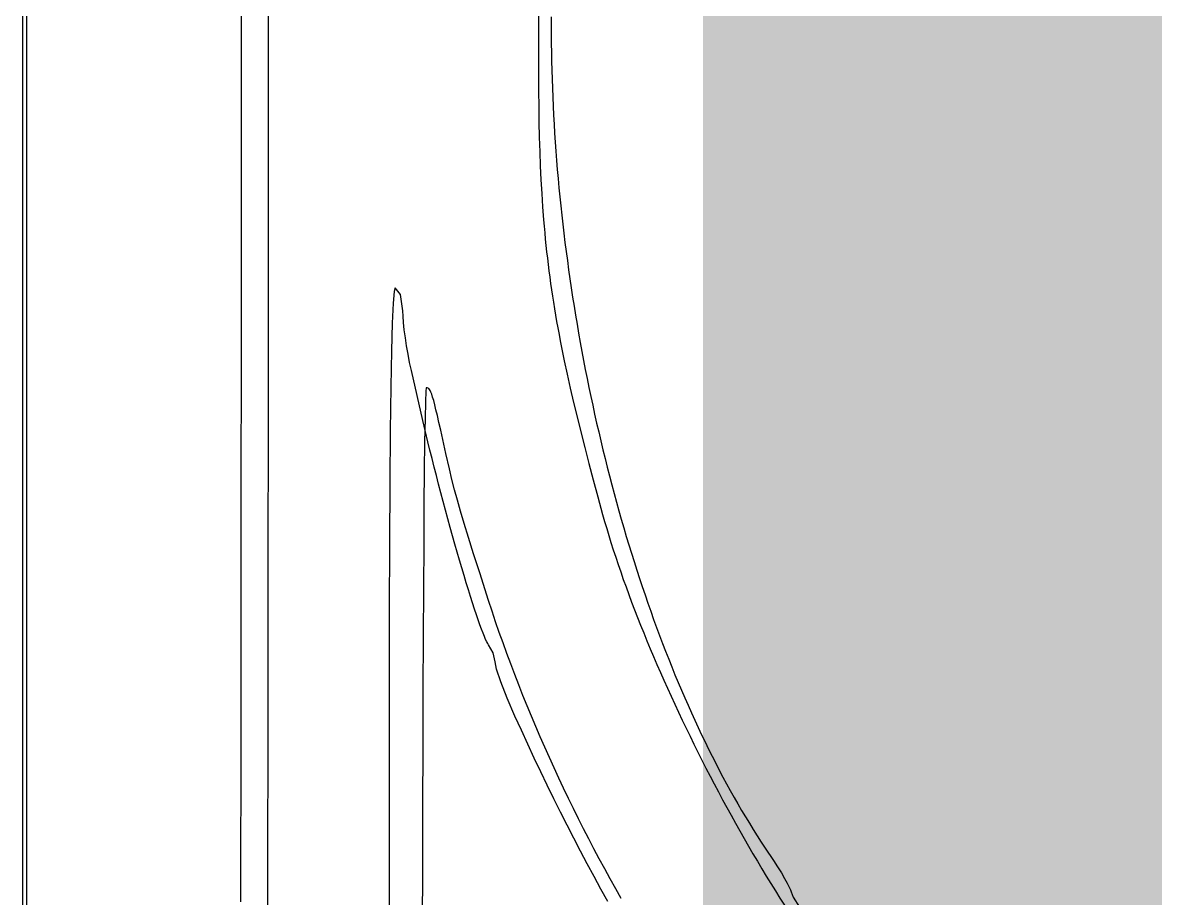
# Model space of a CAD drawing. Header units: inches. Extents: x -14 to 338, y 0 to 125.
# Drawn here: x 17.72 to 20.398, y 52.844 to 54.914 of the extents above; entities that cross this region are included whole.
import ezdxf

# ---------------------------------------------------------------- set-up
doc = ezdxf.new("R2010")
doc.units = ezdxf.units.IN
for name, color, linetype in [('Bottom Layer', 5, 'Continuous'), ('Bottom Overlay', 54, 'Continuous'), ('Top Overlay', 2, 'Continuous')]:
    doc.layers.add(name, color=color, linetype=linetype)

# ---------------------------------------------------------------- blocks, each defined once
blk = doc.blocks.new('IMPORTED_IMAGE_B_2')
at = {"layer": 'Bottom Overlay'}
for p, q in [((5.0954, -6.1228), (5.0954, -13.3007)), ((5.6766, -10.0738), (5.6766, -6.1228)), ((6.3451, -9.933), (6.345, -9.9539)), ((6.345, -9.9539), (6.345, -9.9539)), ((6.345, -9.9539), (6.345, -9.9748)), ((6.345, -9.9748), (6.345, -9.9748)), ((6.345, -9.9748), (6.3452, -9.9958)), ((6.3452, -9.9958), (6.3452, -9.9958)), ((6.3452, -9.9958), (6.3455, -10.0168)), ((6.3455, -10.0168), (6.3455, -10.0168)), ((6.3455, -10.0168), (6.3458, -10.0378)), ((6.3458, -10.0378), (6.3458, -10.0378)), ((6.3458, -10.0378), (6.3463, -10.0589)), ((6.3463, -10.0589), (6.3463, -10.0589)), ((6.3463, -10.0589), (6.3469, -10.0801)), ((5.6766, -10.4763), (5.6766, -10.0738)), ((5.6766, -10.0738), (5.6766, -10.0738)), ((6.3469, -10.0801), (6.3469, -10.0801)), ((6.3469, -10.0801), (6.3477, -10.1013)), ((6.3477, -10.1013), (6.3477, -10.1013)), ((6.3477, -10.1013), (6.3485, -10.1226)), ((6.3485, -10.1226), (6.3485, -10.1226)), ((6.3485, -10.1226), (6.3495, -10.1438)), ((6.3495, -10.1438), (6.3495, -10.1438)), ((6.3495, -10.1438), (6.3506, -10.1652)), ((6.3506, -10.1652), (6.3506, -10.1652)), ((6.3506, -10.1652), (6.3518, -10.1865)), ((6.3518, -10.1865), (6.3518, -10.1865)), ((6.3518, -10.1865), (6.3531, -10.2079)), ((6.3531, -10.2079), (6.3531, -10.2079)), ((6.3531, -10.2079), (6.3545, -10.2293)), ((6.3545, -10.2293), (6.3545, -10.2293)), ((6.3545, -10.2293), (6.356, -10.2507)), ((6.356, -10.2507), (6.356, -10.2507)), ((6.356, -10.2507), (6.3577, -10.2722)), ((6.3577, -10.2722), (6.3577, -10.2722)), ((6.3577, -10.2722), (6.3594, -10.2937)), ((6.3594, -10.2937), (6.3594, -10.2937)), ((6.3594, -10.2937), (6.3613, -10.3152)), ((6.3613, -10.3152), (6.3613, -10.3152)), ((6.3613, -10.3152), (6.3633, -10.3367)), ((6.3633, -10.3367), (6.3633, -10.3367)), ((6.3633, -10.3367), (6.3654, -10.3582)), ((6.3654, -10.3582), (6.3654, -10.3582)), ((6.3654, -10.3582), (6.3676, -10.3797)), ((6.3676, -10.3797), (6.3676, -10.3797)), ((6.3676, -10.3797), (6.3699, -10.4013)), ((6.3699, -10.4013), (6.3699, -10.4013)), ((6.3699, -10.4013), (6.3723, -10.4228)), ((6.3723, -10.4228), (6.3723, -10.4228)), ((6.3723, -10.4228), (6.3748, -10.4444)), ((6.3748, -10.4444), (6.3748, -10.4444)), ((6.3748, -10.4444), (6.3775, -10.4659)), ((6.3775, -10.4659), (6.3775, -10.4659)), ((6.3775, -10.4659), (6.3802, -10.4875)), ((5.6764, -10.8674), (5.6766, -10.4763)), ((5.6766, -10.4763), (5.6766, -10.4763)), ((6.3802, -10.4875), (6.3802, -10.4875)), ((6.3802, -10.4875), (6.3831, -10.509)), ((6.3831, -10.509), (6.3831, -10.509)), ((6.3831, -10.509), (6.3861, -10.5306)), ((6.3861, -10.5306), (6.3861, -10.5306)), ((6.3861, -10.5306), (6.3891, -10.5521)), ((6.3891, -10.5521), (6.3891, -10.5521)), ((6.3891, -10.5521), (6.3923, -10.5736)), ((6.3923, -10.5736), (6.3923, -10.5736)), ((6.3923, -10.5736), (6.3956, -10.5951)), ((6.3956, -10.5951), (6.3956, -10.5951)), ((6.3956, -10.5951), (6.399, -10.6166)), ((6.399, -10.6166), (6.399, -10.6166)), ((6.399, -10.6166), (6.4025, -10.6381)), ((6.4025, -10.6381), (6.4025, -10.6381)), ((6.4025, -10.6381), (6.4061, -10.6595)), ((6.4061, -10.6595), (6.4061, -10.6595)), ((6.4061, -10.6595), (6.4098, -10.6809)), ((6.4098, -10.6809), (6.4098, -10.6809)), ((6.4098, -10.6809), (6.4136, -10.7023)), ((6.4136, -10.7023), (6.4136, -10.7023)), ((6.4136, -10.7023), (6.4175, -10.7237)), ((6.4175, -10.7237), (6.4175, -10.7237)), ((6.4175, -10.7237), (6.4215, -10.745)), ((6.4215, -10.745), (6.4215, -10.745)), ((6.4215, -10.745), (6.4256, -10.7663)), ((6.4256, -10.7663), (6.4256, -10.7663)), ((6.4256, -10.7663), (6.4298, -10.7876)), ((6.4298, -10.7876), (6.4298, -10.7876)), ((6.4298, -10.7876), (6.4341, -10.8088)), ((6.0486, -10.8179), (6.0477, -10.8425)), ((6.0496, -10.8095), (6.0486, -10.8179)), ((6.0486, -10.8179), (6.0486, -10.8179)), ((6.0516, -10.8097), (6.0496, -10.8095)), ((6.0496, -10.8095), (6.0496, -10.8095)), ((6.0553, -10.8114), (6.0516, -10.8097)), ((6.0516, -10.8097), (6.0516, -10.8097)), ((6.057, -10.8133), (6.0553, -10.8114)), ((6.0553, -10.8114), (6.0553, -10.8114)), ((6.0588, -10.8161), (6.057, -10.8133)), ((6.057, -10.8133), (6.057, -10.8133)), ((6.0606, -10.82), (6.0588, -10.8161)), ((6.0588, -10.8161), (6.0588, -10.8161)), ((6.4341, -10.8088), (6.4341, -10.8088)), ((6.4341, -10.8088), (6.4385, -10.8299)), ((6.0477, -10.8425), (6.0467, -10.8825)), ((6.0477, -10.8425), (6.0477, -10.8425)), ((6.0626, -10.8251), (6.0606, -10.82)), ((6.0606, -10.82), (6.0606, -10.82)), ((6.0647, -10.8316), (6.0626, -10.8251)), ((6.0626, -10.8251), (6.0626, -10.8251)), ((6.0671, -10.8398), (6.0647, -10.8316)), ((6.0647, -10.8316), (6.0647, -10.8316)), ((6.0697, -10.8496), (6.0671, -10.8398)), ((6.0671, -10.8398), (6.0671, -10.8398)), ((6.4385, -10.8299), (6.4385, -10.8299)), ((6.4385, -10.8299), (6.4431, -10.8511)), ((5.676, -11.2453), (5.6764, -10.8674)), ((5.6764, -10.8674), (5.6764, -10.8674)), ((6.0726, -10.8614), (6.0697, -10.8496)), ((6.0697, -10.8496), (6.0697, -10.8496)), ((6.0759, -10.8753), (6.0726, -10.8614)), ((6.0726, -10.8614), (6.0726, -10.8614)), ((6.4431, -10.8511), (6.4431, -10.8511)), ((6.4431, -10.8511), (6.4477, -10.8721)), ((6.0467, -10.8825), (6.0458, -10.9371)), ((6.0467, -10.8825), (6.0467, -10.8825)), ((6.0796, -10.8914), (6.0759, -10.8753)), ((6.0759, -10.8753), (6.0759, -10.8753)), ((6.0838, -10.9099), (6.0796, -10.8914)), ((6.0796, -10.8914), (6.0796, -10.8914)), ((6.4477, -10.8721), (6.4477, -10.8721)), ((6.4477, -10.8721), (6.4524, -10.8932)), ((6.4524, -10.8932), (6.4524, -10.8932)), ((6.4524, -10.8932), (6.4572, -10.9141)), ((6.0961, -10.9648), (6.0838, -10.9099)), ((6.0838, -10.9099), (6.0838, -10.9099)), ((6.4572, -10.9141), (6.4572, -10.9141)), ((6.4572, -10.9141), (6.4621, -10.9351)), ((6.0458, -10.9371), (6.045, -11.0054)), ((6.0458, -10.9371), (6.0458, -10.9371)), ((6.4621, -10.9351), (6.4621, -10.9351)), ((6.4621, -10.9351), (6.4671, -10.9559)), ((6.1044, -11.0014), (6.0961, -10.9648)), ((6.0961, -10.9648), (6.0961, -10.9648)), ((6.4671, -10.9559), (6.4671, -10.9559)), ((6.4671, -10.9559), (6.4722, -10.9767)), ((6.4722, -10.9767), (6.4722, -10.9767)), ((6.4722, -10.9767), (6.4774, -10.9974)), ((6.045, -11.0054), (6.0442, -11.0866)), ((6.045, -11.0054), (6.045, -11.0054)), ((6.1104, -11.0264), (6.1044, -11.0014)), ((6.1044, -11.0014), (6.1044, -11.0014)), ((6.4774, -10.9974), (6.4774, -10.9974)), ((6.4774, -10.9974), (6.4827, -11.0181)), ((6.1165, -11.0505), (6.1104, -11.0264)), ((6.1104, -11.0264), (6.1104, -11.0264)), ((6.4827, -11.0181), (6.4827, -11.0181)), ((6.4827, -11.0181), (6.4881, -11.0387)), ((6.1231, -11.0752), (6.1165, -11.0505)), ((6.1165, -11.0505), (6.1165, -11.0505)), ((6.4881, -11.0387), (6.4881, -11.0387)), ((6.4881, -11.0387), (6.4936, -11.0593)), ((6.4936, -11.0593), (6.4936, -11.0593)), ((6.4936, -11.0593), (6.4992, -11.0797)), ((6.1306, -11.1014), (6.1231, -11.0752)), ((6.1231, -11.0752), (6.1231, -11.0752)), ((6.4992, -11.0797), (6.4992, -11.0797)), ((6.4992, -11.0797), (6.5049, -11.1001)), ((6.0442, -11.0866), (6.0435, -11.1799)), ((6.0442, -11.0866), (6.0442, -11.0866)), ((6.1392, -11.1306), (6.1306, -11.1014)), ((6.1306, -11.1014), (6.1306, -11.1014)), ((6.5049, -11.1001), (6.5049, -11.1001)), ((6.5049, -11.1001), (6.5107, -11.1204)), ((6.1494, -11.1638), (6.1392, -11.1306)), ((6.1392, -11.1306), (6.1392, -11.1306)), ((6.5107, -11.1204), (6.5107, -11.1204)), ((6.5107, -11.1204), (6.5165, -11.1406)), ((6.1615, -11.2023), (6.1494, -11.1638)), ((6.1494, -11.1638), (6.1494, -11.1638)), ((6.5165, -11.1406), (6.5165, -11.1406)), ((6.5165, -11.1406), (6.5225, -11.1608)), ((6.5225, -11.1608), (6.5225, -11.1608)), ((6.5225, -11.1608), (6.5286, -11.1808)), ((6.0435, -11.1799), (6.0428, -11.2844)), ((6.0435, -11.1799), (6.0435, -11.1799)), ((6.5286, -11.1808), (6.5286, -11.1808)), ((6.5286, -11.1808), (6.5347, -11.2008)), ((6.1759, -11.2473), (6.1615, -11.2023)), ((6.1615, -11.2023), (6.1615, -11.2023)), ((6.5347, -11.2008), (6.5347, -11.2008)), ((6.5347, -11.2008), (6.5409, -11.2206)), ((5.6756, -11.6078), (5.676, -11.2453)), ((5.676, -11.2453), (5.676, -11.2453)), ((6.5409, -11.2206), (6.5409, -11.2206)), ((6.5409, -11.2206), (6.5473, -11.2404)), ((6.5473, -11.2404), (6.5473, -11.2404)), ((6.5473, -11.2404), (6.5537, -11.2601)), ((6.1968, -11.3125), (6.1759, -11.2473)), ((6.1759, -11.2473), (6.1759, -11.2473)), ((6.5537, -11.2601), (6.5537, -11.2601)), ((6.5537, -11.2601), (6.5602, -11.2797)), ((6.0428, -11.2844), (6.0422, -11.3994)), ((6.0428, -11.2844), (6.0428, -11.2844)), ((6.5602, -11.2797), (6.5602, -11.2797)), ((6.5602, -11.2797), (6.5668, -11.2992)), ((6.5668, -11.2992), (6.5668, -11.2992)), ((6.5668, -11.2992), (6.5735, -11.3186)), ((6.2051, -11.3377), (6.1968, -11.3125)), ((6.1968, -11.3125), (6.1968, -11.3125)), ((6.5735, -11.3186), (6.5735, -11.3186)), ((6.5735, -11.3186), (6.5803, -11.3378)), ((6.2136, -11.3627), (6.2051, -11.3377)), ((6.2051, -11.3377), (6.2051, -11.3377)), ((6.5803, -11.3378), (6.5803, -11.3378)), ((6.5803, -11.3378), (6.5871, -11.357)), ((6.2223, -11.3878), (6.2136, -11.3627)), ((6.2136, -11.3627), (6.2136, -11.3627)), ((6.5871, -11.357), (6.5871, -11.357)), ((6.5871, -11.357), (6.5941, -11.3761)), ((6.5941, -11.3761), (6.5941, -11.3761)), ((6.5941, -11.3761), (6.6011, -11.395)), ((6.0422, -11.3994), (6.0416, -11.5239)), ((6.0422, -11.3994), (6.0422, -11.3994)), ((6.2311, -11.4128), (6.2223, -11.3878)), ((6.2223, -11.3878), (6.2223, -11.3878)), ((6.6011, -11.395), (6.6011, -11.395)), ((6.6011, -11.395), (6.6083, -11.4138)), ((6.2402, -11.4377), (6.2311, -11.4128)), ((6.2311, -11.4128), (6.2311, -11.4128)), ((6.6083, -11.4138), (6.6083, -11.4138)), ((6.6083, -11.4138), (6.6155, -11.4325)), ((6.6155, -11.4325), (6.6155, -11.4325)), ((6.6155, -11.4325), (6.6228, -11.4511)), ((6.2494, -11.4625), (6.2402, -11.4377)), ((6.2402, -11.4377), (6.2402, -11.4377)), ((6.6228, -11.4511), (6.6228, -11.4511)), ((6.6228, -11.4511), (6.6302, -11.4696)), ((6.2588, -11.4874), (6.2494, -11.4625)), ((6.2494, -11.4625), (6.2494, -11.4625)), ((6.2684, -11.5121), (6.2588, -11.4874)), ((6.2588, -11.4874), (6.2588, -11.4874)), ((6.6302, -11.4696), (6.6302, -11.4696)), ((6.6302, -11.4696), (6.6376, -11.4879)), ((6.2782, -11.5368), (6.2684, -11.5121)), ((6.2684, -11.5121), (6.2684, -11.5121)), ((6.6376, -11.4879), (6.6376, -11.4879)), ((6.6376, -11.4879), (6.6452, -11.5061)), ((6.6452, -11.5061), (6.6452, -11.5061)), ((6.6452, -11.5061), (6.6528, -11.5242)), ((6.0416, -11.5239), (6.0411, -11.6572)), ((6.0416, -11.5239), (6.0416, -11.5239)), ((6.2882, -11.5615), (6.2782, -11.5368)), ((6.2782, -11.5368), (6.2782, -11.5368)), ((6.6528, -11.5242), (6.6528, -11.5242)), ((6.6528, -11.5242), (6.6606, -11.5421)), ((6.2983, -11.586), (6.2882, -11.5615)), ((6.2882, -11.5615), (6.2882, -11.5615)), ((6.6606, -11.5421), (6.6606, -11.5421)), ((6.6606, -11.5421), (6.6684, -11.5599)), ((6.6684, -11.5599), (6.6684, -11.5599)), ((6.6684, -11.5599), (6.6763, -11.5776)), ((6.3086, -11.6106), (6.2983, -11.586)), ((6.2983, -11.586), (6.2983, -11.586)), ((6.6763, -11.5776), (6.6763, -11.5776)), ((6.6763, -11.5776), (6.6842, -11.5951)), ((5.675, -11.9529), (5.6756, -11.6078)), ((5.6756, -11.6078), (5.6756, -11.6078)), ((6.3191, -11.635), (6.3086, -11.6106)), ((6.3086, -11.6106), (6.3086, -11.6106)), ((6.6842, -11.5951), (6.6842, -11.5951)), ((6.6842, -11.5951), (6.6923, -11.6125)), ((6.6923, -11.6125), (6.6923, -11.6125)), ((6.6923, -11.6125), (6.7004, -11.6297)), ((6.3298, -11.6594), (6.3191, -11.635)), ((6.3191, -11.635), (6.3191, -11.635)), ((6.7004, -11.6297), (6.7004, -11.6297)), ((6.7004, -11.6297), (6.7086, -11.6468)), ((6.7086, -11.6468), (6.7086, -11.6468)), ((6.7086, -11.6468), (6.7169, -11.6637)), ((6.0411, -11.6572), (6.0407, -11.7985)), ((6.0411, -11.6572), (6.0411, -11.6572)), ((6.3407, -11.6838), (6.3298, -11.6594)), ((6.3298, -11.6594), (6.3298, -11.6594)), ((6.7169, -11.6637), (6.7169, -11.6637)), ((6.7169, -11.6637), (6.7253, -11.6805)), ((6.3517, -11.708), (6.3407, -11.6838)), ((6.3407, -11.6838), (6.3407, -11.6838)), ((6.7253, -11.6805), (6.7253, -11.6805)), ((6.7253, -11.6805), (6.7338, -11.6971)), ((6.7338, -11.6971), (6.7338, -11.6971)), ((6.7338, -11.6971), (6.7423, -11.7135)), ((6.3629, -11.7322), (6.3517, -11.708)), ((6.3517, -11.708), (6.3517, -11.708)), ((6.7423, -11.7135), (6.7423, -11.7135)), ((6.7423, -11.7135), (6.7509, -11.7298)), ((6.3743, -11.7564), (6.3629, -11.7322)), ((6.3629, -11.7322), (6.3629, -11.7322)), ((6.7509, -11.7298), (6.7509, -11.7298)), ((6.7509, -11.7298), (6.7596, -11.7459)), ((6.7596, -11.7459), (6.7596, -11.7459)), ((6.7596, -11.7459), (6.7684, -11.7619)), ((6.3858, -11.7804), (6.3743, -11.7564)), ((6.3743, -11.7564), (6.3743, -11.7564)), ((6.3976, -11.8044), (6.3858, -11.7804)), ((6.3858, -11.7804), (6.3858, -11.7804)), ((6.7684, -11.7619), (6.7684, -11.7619)), ((6.7684, -11.7619), (6.7772, -11.7777)), ((6.7772, -11.7777), (6.7772, -11.7777)), ((6.7772, -11.7777), (6.7861, -11.7933)), ((6.0407, -11.7985), (6.0404, -11.9468)), ((6.0407, -11.7985), (6.0407, -11.7985)), ((6.4094, -11.8284), (6.3976, -11.8044)), ((6.3976, -11.8044), (6.3976, -11.8044)), ((6.7861, -11.7933), (6.7861, -11.7933)), ((6.7861, -11.7933), (6.7951, -11.8088)), ((6.7951, -11.8088), (6.7951, -11.8088)), ((6.7951, -11.8088), (6.8042, -11.824)), ((6.4215, -11.8522), (6.4094, -11.8284)), ((6.4094, -11.8284), (6.4094, -11.8284)), ((6.8042, -11.824), (6.8042, -11.824)), ((6.8042, -11.824), (6.8134, -11.8391)), ((6.4337, -11.876), (6.4215, -11.8522)), ((6.4215, -11.8522), (6.4215, -11.8522)), ((6.8134, -11.8391), (6.8134, -11.8391)), ((6.8134, -11.8391), (6.8226, -11.854)), ((6.8226, -11.854), (6.8226, -11.854)), ((6.8226, -11.854), (6.8319, -11.8687)), ((6.4461, -11.8997), (6.4337, -11.876)), ((6.4337, -11.876), (6.4337, -11.876)), ((6.8319, -11.8687), (6.8319, -11.8687)), ((6.8319, -11.8687), (6.8413, -11.8833)), ((6.8413, -11.8833), (6.8413, -11.8833)), ((6.8413, -11.8833), (6.8507, -11.8976)), ((6.4587, -11.9234), (6.4461, -11.8997)), ((6.4461, -11.8997), (6.4461, -11.8997)), ((6.8507, -11.8976), (6.8507, -11.8976)), ((6.8507, -11.8976), (6.8706, -11.9273)), ((6.4714, -11.9469), (6.4587, -11.9234)), ((6.4587, -11.9234), (6.4587, -11.9234)), ((6.8706, -11.9273), (6.8706, -11.9273)), ((6.8706, -11.9273), (6.8803, -11.9423)), ((6.8803, -11.9423), (6.8803, -11.9423)), ((6.8803, -11.9423), (6.8891, -11.9564)), ((5.6743, -12.2787), (5.675, -11.9529)), ((5.675, -11.9529), (5.675, -11.9529)), ((6.0404, -11.9468), (6.0401, -12.1014)), ((6.0404, -11.9468), (6.0404, -11.9468)), ((6.4843, -11.9704), (6.4714, -11.9469)), ((6.4714, -11.9469), (6.4714, -11.9469)), ((6.8891, -11.9564), (6.8891, -11.9564)), ((6.8891, -11.9564), (6.8967, -11.9693)), ((6.8967, -11.9693), (6.8967, -11.9693)), ((6.8967, -11.9693), (6.903, -11.9805)), ((6.4974, -11.9938), (6.4843, -11.9704)), ((6.4843, -11.9704), (6.4843, -11.9704)), ((6.5106, -12.0171), (6.4974, -11.9938)), ((6.4974, -11.9938), (6.4974, -11.9938)), ((6.903, -11.9805), (6.903, -11.9805)), ((6.903, -11.9805), (6.9078, -11.9898)), ((6.9078, -11.9898), (6.9078, -11.9898)), ((6.9078, -11.9898), (6.9108, -11.9967)), ((6.9108, -11.9967), (6.9108, -11.9967)), ((6.9108, -11.9967), (6.9119, -12.0009)), ((6.9119, -12.0009), (6.9119, -12.0009)), ((6.9119, -12.0009), (6.9173, -12.0133)), ((6.9173, -12.0133), (6.9173, -12.0133)), ((6.9173, -12.0133), (6.9322, -12.0374))]:
    blk.add_line(p, q, dxfattribs=at)
blk = doc.blocks.new('IMPORTED_IMAGE_B_3')
at = {"layer": 'Top Overlay'}
for p, q in [((5.1042, -6.6741), (5.1042, -10.3656)), ((5.6125, -10.0838), (5.6124, -9.6811)), ((6.3155, -9.9085), (6.315, -9.9516)), ((6.315, -9.9516), (6.3148, -9.9969)), ((6.315, -9.9516), (6.315, -9.9516)), ((6.3148, -9.9969), (6.3147, -10.0284)), ((6.3148, -9.9969), (6.3148, -9.9969)), ((6.3147, -10.0284), (6.3147, -10.0284)), ((6.3147, -10.0284), (6.3148, -10.0687)), ((5.6125, -10.6308), (5.6125, -10.0838)), ((5.6125, -10.0838), (5.6125, -10.0838)), ((6.3148, -10.0687), (6.3148, -10.0687)), ((6.3148, -10.0687), (6.315, -10.1076)), ((6.315, -10.1076), (6.315, -10.1076)), ((6.315, -10.1076), (6.3154, -10.1453)), ((6.3154, -10.1453), (6.3154, -10.1453)), ((6.3154, -10.1453), (6.316, -10.1818)), ((6.316, -10.1818), (6.316, -10.1818)), ((6.316, -10.1818), (6.3168, -10.2173)), ((6.3168, -10.2173), (6.3168, -10.2173)), ((6.3168, -10.2173), (6.3179, -10.2517)), ((6.3179, -10.2517), (6.3179, -10.2517)), ((6.3179, -10.2517), (6.3192, -10.2853)), ((6.3192, -10.2853), (6.3192, -10.2853)), ((6.3192, -10.2853), (6.3207, -10.3181)), ((6.3207, -10.3181), (6.3207, -10.3181)), ((6.3207, -10.3181), (6.3225, -10.3501)), ((6.3225, -10.3501), (6.3225, -10.3501)), ((6.3225, -10.3501), (6.3246, -10.3816)), ((5.1042, -10.3656), (5.1042, -10.3656)), ((5.1042, -10.3656), (5.1042, -10.9591)), ((6.3246, -10.3816), (6.3246, -10.3816)), ((6.3246, -10.3816), (6.3269, -10.4126)), ((6.3269, -10.4126), (6.3269, -10.4126)), ((6.3269, -10.4126), (6.3282, -10.4279)), ((6.3282, -10.4279), (6.3282, -10.4279)), ((6.3282, -10.4279), (6.3296, -10.4431)), ((6.3296, -10.4431), (6.3296, -10.4431)), ((6.3296, -10.4431), (6.331, -10.4582)), ((6.331, -10.4582), (6.331, -10.4582)), ((6.331, -10.4582), (6.3326, -10.4733)), ((6.3326, -10.4733), (6.3326, -10.4733)), ((6.3326, -10.4733), (6.3342, -10.4883)), ((6.3342, -10.4883), (6.3342, -10.4883)), ((6.3342, -10.4883), (6.3359, -10.5033)), ((6.3359, -10.5033), (6.3359, -10.5033)), ((6.3359, -10.5033), (6.3376, -10.5182)), ((6.3376, -10.5182), (6.3376, -10.5182)), ((6.3376, -10.5182), (6.3395, -10.5331)), ((6.3395, -10.5331), (6.3395, -10.5331)), ((6.3395, -10.5331), (6.3415, -10.548)), ((6.3415, -10.548), (6.3415, -10.548)), ((6.3415, -10.548), (6.3435, -10.5629)), ((5.976, -10.5734), (5.9736, -10.582)), ((5.9889, -10.5893), (5.976, -10.5734)), ((5.976, -10.5734), (5.976, -10.5734)), ((6.3435, -10.5629), (6.3435, -10.5629)), ((6.3435, -10.5629), (6.3457, -10.5778)), ((5.9736, -10.582), (5.9712, -10.6097)), ((5.9736, -10.582), (5.9736, -10.582)), ((5.9943, -10.6276), (5.9889, -10.5893)), ((5.9889, -10.5893), (5.9889, -10.5893)), ((6.3457, -10.5778), (6.3457, -10.5778)), ((6.3457, -10.5778), (6.3479, -10.5927)), ((6.3479, -10.5927), (6.3479, -10.5927)), ((6.3479, -10.5927), (6.3502, -10.6076)), ((5.6123, -11.1591), (5.6125, -10.6308)), ((5.6125, -10.6308), (5.6125, -10.6308)), ((5.9712, -10.6097), (5.9691, -10.6565)), ((5.9712, -10.6097), (5.9712, -10.6097)), ((5.9947, -10.6402), (5.9943, -10.6276)), ((5.9943, -10.6276), (5.9943, -10.6276)), ((6.3502, -10.6076), (6.3502, -10.6076)), ((6.3502, -10.6076), (6.3526, -10.6227)), ((6.3526, -10.6227), (6.3526, -10.6227)), ((6.3526, -10.6227), (6.3552, -10.6377)), ((5.9691, -10.6565), (5.9673, -10.7225)), ((5.9691, -10.6565), (5.9691, -10.6565)), ((5.9959, -10.6555), (5.9947, -10.6402)), ((5.9947, -10.6402), (5.9947, -10.6402)), ((5.9977, -10.6727), (5.9959, -10.6555)), ((5.9959, -10.6555), (5.9959, -10.6555)), ((6.3552, -10.6377), (6.3552, -10.6377)), ((6.3552, -10.6377), (6.3578, -10.6528)), ((6.3578, -10.6528), (6.3578, -10.6528)), ((6.3578, -10.6528), (6.3605, -10.6681)), ((6.0002, -10.6913), (5.9977, -10.6727)), ((5.9977, -10.6727), (5.9977, -10.6727)), ((6.3605, -10.6681), (6.3605, -10.6681)), ((6.3605, -10.6681), (6.3634, -10.6834)), ((6.3634, -10.6834), (6.3634, -10.6834)), ((6.3634, -10.6834), (6.3663, -10.6988)), ((6.0031, -10.7108), (6.0002, -10.6913)), ((6.0002, -10.6913), (6.0002, -10.6913)), ((6.0065, -10.7305), (6.0031, -10.7108)), ((6.0031, -10.7108), (6.0031, -10.7108)), ((6.3663, -10.6988), (6.3663, -10.6988)), ((6.3663, -10.6988), (6.3693, -10.7143)), ((5.9673, -10.7225), (5.9657, -10.8075)), ((5.9673, -10.7225), (5.9673, -10.7225)), ((6.0103, -10.7499), (6.0065, -10.7305)), ((6.0065, -10.7305), (6.0065, -10.7305)), ((6.3693, -10.7143), (6.3693, -10.7143)), ((6.3693, -10.7143), (6.3757, -10.7458)), ((6.0143, -10.7684), (6.0103, -10.7499)), ((6.0103, -10.7499), (6.0103, -10.7499)), ((6.3757, -10.7458), (6.3757, -10.7458)), ((6.3757, -10.7458), (6.3826, -10.7778)), ((6.0418, -10.887), (6.0143, -10.7684)), ((6.0143, -10.7684), (6.0143, -10.7684)), ((6.3826, -10.7778), (6.3826, -10.7778)), ((6.3826, -10.7778), (6.3899, -10.8106)), ((5.9657, -10.8075), (5.9644, -10.9115)), ((5.9657, -10.8075), (5.9657, -10.8075)), ((6.3899, -10.8106), (6.3899, -10.8106)), ((6.3899, -10.8106), (6.3977, -10.8442)), ((6.3977, -10.8442), (6.3977, -10.8442)), ((6.3977, -10.8442), (6.406, -10.8786)), ((6.0536, -10.9376), (6.0418, -10.887)), ((6.0418, -10.887), (6.0418, -10.887)), ((6.406, -10.8786), (6.406, -10.8786)), ((6.406, -10.8786), (6.4148, -10.9141)), ((5.9644, -10.9115), (5.9633, -11.0346)), ((5.9644, -10.9115), (5.9644, -10.9115)), ((6.4148, -10.9141), (6.4148, -10.9141)), ((6.4148, -10.9141), (6.4241, -10.9506)), ((6.0583, -10.9572), (6.0536, -10.9376)), ((6.0536, -10.9376), (6.0536, -10.9376)), ((6.4241, -10.9506), (6.4241, -10.9506)), ((6.4241, -10.9506), (6.4339, -10.9882)), ((5.1042, -10.9591), (5.1042, -10.9591)), ((5.1042, -10.9591), (5.1043, -11.486)), ((6.0632, -10.977), (6.0583, -10.9572)), ((6.0583, -10.9572), (6.0583, -10.9572)), ((6.0682, -10.9971), (6.0632, -10.977)), ((6.0632, -10.977), (6.0632, -10.977)), ((6.0734, -11.0173), (6.0682, -10.9971)), ((6.0682, -10.9971), (6.0682, -10.9971)), ((6.4339, -10.9882), (6.4339, -10.9882)), ((6.4339, -10.9882), (6.4442, -11.0272)), ((6.0786, -11.0377), (6.0734, -11.0173)), ((6.0734, -11.0173), (6.0734, -11.0173)), ((6.4442, -11.0272), (6.4442, -11.0272)), ((6.4442, -11.0272), (6.4552, -11.0675)), ((5.9633, -11.0346), (5.9625, -11.1767)), ((5.9633, -11.0346), (5.9633, -11.0346)), ((6.084, -11.0582), (6.0786, -11.0377)), ((6.0786, -11.0377), (6.0786, -11.0377)), ((6.0894, -11.0786), (6.084, -11.0582)), ((6.084, -11.0582), (6.084, -11.0582)), ((6.0949, -11.099), (6.0894, -11.0786)), ((6.0894, -11.0786), (6.0894, -11.0786)), ((6.4552, -11.0675), (6.4552, -11.0675)), ((6.4552, -11.0675), (6.4666, -11.1092)), ((6.1004, -11.1193), (6.0949, -11.099)), ((6.0949, -11.099), (6.0949, -11.099)), ((6.4666, -11.1092), (6.4666, -11.1092)), ((6.4666, -11.1092), (6.4712, -11.1256)), ((6.106, -11.1395), (6.1004, -11.1193)), ((6.1004, -11.1193), (6.1004, -11.1193)), ((6.1115, -11.1594), (6.106, -11.1395)), ((6.106, -11.1395), (6.106, -11.1395)), ((6.4712, -11.1256), (6.4712, -11.1256)), ((6.4712, -11.1256), (6.4761, -11.1421)), ((5.612, -11.6216), (5.6123, -11.1591)), ((5.6123, -11.1591), (5.6123, -11.1591)), ((6.1171, -11.179), (6.1115, -11.1594)), ((6.1115, -11.1594), (6.1115, -11.1594)), ((6.4761, -11.1421), (6.4761, -11.1421)), ((6.4761, -11.1421), (6.4811, -11.1588)), ((6.4811, -11.1588), (6.4811, -11.1588)), ((6.4811, -11.1588), (6.4863, -11.1757)), ((5.9625, -11.1767), (5.9619, -11.3378)), ((5.9625, -11.1767), (5.9625, -11.1767)), ((6.1226, -11.1982), (6.1171, -11.179)), ((6.1171, -11.179), (6.1171, -11.179)), ((6.4863, -11.1757), (6.4863, -11.1757)), ((6.4863, -11.1757), (6.4917, -11.1927)), ((6.4917, -11.1927), (6.4917, -11.1927)), ((6.4917, -11.1927), (6.4974, -11.21)), ((6.1281, -11.2171), (6.1226, -11.1982)), ((6.1226, -11.1982), (6.1226, -11.1982)), ((6.1335, -11.2355), (6.1281, -11.2171)), ((6.1281, -11.2171), (6.1281, -11.2171)), ((6.4974, -11.21), (6.4974, -11.21)), ((6.4974, -11.21), (6.5032, -11.2273)), ((6.1388, -11.2533), (6.1335, -11.2355)), ((6.1335, -11.2355), (6.1335, -11.2355)), ((6.5032, -11.2273), (6.5032, -11.2273)), ((6.5032, -11.2273), (6.5092, -11.2448)), ((6.5092, -11.2448), (6.5092, -11.2448)), ((6.5092, -11.2448), (6.5154, -11.2625)), ((6.1441, -11.2706), (6.1388, -11.2533)), ((6.1388, -11.2533), (6.1388, -11.2533)), ((6.1492, -11.2872), (6.1441, -11.2706)), ((6.1441, -11.2706), (6.1441, -11.2706)), ((6.5154, -11.2625), (6.5154, -11.2625)), ((6.5154, -11.2625), (6.5218, -11.2802)), ((6.1542, -11.3031), (6.1492, -11.2872)), ((6.1492, -11.2872), (6.1492, -11.2872)), ((6.5218, -11.2802), (6.5218, -11.2802)), ((6.5218, -11.2802), (6.5284, -11.2981)), ((6.5284, -11.2981), (6.5284, -11.2981)), ((6.5284, -11.2981), (6.5351, -11.3162)), ((6.159, -11.3182), (6.1542, -11.3031)), ((6.1542, -11.3031), (6.1542, -11.3031)), ((6.1636, -11.3326), (6.159, -11.3182)), ((6.159, -11.3182), (6.159, -11.3182)), ((6.5351, -11.3162), (6.5351, -11.3162)), ((6.5351, -11.3162), (6.542, -11.3343)), ((5.9619, -11.3378), (5.9615, -11.5178)), ((5.9619, -11.3378), (5.9619, -11.3378)), ((6.1681, -11.346), (6.1636, -11.3326)), ((6.1636, -11.3326), (6.1636, -11.3326)), ((6.1724, -11.3585), (6.1681, -11.346)), ((6.1681, -11.346), (6.1681, -11.346)), ((6.542, -11.3343), (6.542, -11.3343)), ((6.542, -11.3343), (6.5491, -11.3525)), ((6.5491, -11.3525), (6.5491, -11.3525)), ((6.5491, -11.3525), (6.5563, -11.3708)), ((6.1764, -11.37), (6.1724, -11.3585)), ((6.1724, -11.3585), (6.1724, -11.3585)), ((6.1802, -11.3804), (6.1764, -11.37)), ((6.1764, -11.37), (6.1764, -11.37)), ((6.1838, -11.3896), (6.1802, -11.3804)), ((6.1802, -11.3804), (6.1802, -11.3804)), ((6.5563, -11.3708), (6.5563, -11.3708)), ((6.5563, -11.3708), (6.5638, -11.3892)), ((6.187, -11.3978), (6.1838, -11.3896)), ((6.1838, -11.3896), (6.1838, -11.3896)), ((6.19, -11.4046), (6.187, -11.3978)), ((6.187, -11.3978), (6.187, -11.3978)), ((6.1926, -11.4102), (6.19, -11.4046)), ((6.19, -11.4046), (6.19, -11.4046)), ((6.5638, -11.3892), (6.5638, -11.3892)), ((6.5638, -11.3892), (6.5713, -11.4077)), ((6.195, -11.4144), (6.1926, -11.4102)), ((6.1926, -11.4102), (6.1926, -11.4102)), ((6.197, -11.4171), (6.195, -11.4144)), ((6.195, -11.4144), (6.195, -11.4144)), ((6.2078, -11.4361), (6.197, -11.4171)), ((6.197, -11.4171), (6.197, -11.4171)), ((6.5713, -11.4077), (6.5713, -11.4077)), ((6.5713, -11.4077), (6.579, -11.4263)), ((6.579, -11.4263), (6.579, -11.4263)), ((6.579, -11.4263), (6.5869, -11.4449)), ((6.2123, -11.4575), (6.2078, -11.4361)), ((6.2078, -11.4361), (6.2078, -11.4361)), ((6.216, -11.4747), (6.2123, -11.4575)), ((6.2123, -11.4575), (6.2123, -11.4575)), ((6.5869, -11.4449), (6.5869, -11.4449)), ((6.5869, -11.4449), (6.5949, -11.4636)), ((5.1043, -11.486), (5.1043, -11.486)), ((5.1043, -11.486), (5.1046, -11.9503)), ((6.2261, -11.5046), (6.216, -11.4747)), ((6.216, -11.4747), (6.216, -11.4747)), ((6.5949, -11.4636), (6.5949, -11.4636)), ((6.5949, -11.4636), (6.6031, -11.4823)), ((6.6031, -11.4823), (6.6031, -11.4823)), ((6.6031, -11.4823), (6.6114, -11.5011)), ((6.241, -11.5429), (6.2261, -11.5046)), ((6.2261, -11.5046), (6.2261, -11.5046)), ((6.6114, -11.5011), (6.6114, -11.5011)), ((6.6114, -11.5011), (6.6198, -11.5199)), ((5.9615, -11.5178), (5.9615, -11.5178)), ((5.9615, -11.5178), (5.9615, -11.7168)), ((6.6198, -11.5199), (6.6198, -11.5199)), ((6.6198, -11.5199), (6.6284, -11.5388)), ((6.6284, -11.5388), (6.6284, -11.5388)), ((6.6284, -11.5388), (6.6371, -11.5576)), ((6.2593, -11.5855), (6.241, -11.5429)), ((6.241, -11.5429), (6.241, -11.5429)), ((6.6371, -11.5576), (6.6371, -11.5576)), ((6.6371, -11.5576), (6.6459, -11.5765)), ((6.2744, -11.619), (6.2593, -11.5855)), ((6.2593, -11.5855), (6.2593, -11.5855)), ((6.6459, -11.5765), (6.6459, -11.5765)), ((6.6459, -11.5765), (6.6548, -11.5954)), ((6.2895, -11.652), (6.2744, -11.619)), ((6.2744, -11.619), (6.2744, -11.619)), ((6.6548, -11.5954), (6.6548, -11.5954)), ((6.6548, -11.5954), (6.6639, -11.6143)), ((6.6639, -11.6143), (6.6639, -11.6143)), ((6.6639, -11.6143), (6.6731, -11.6332)), ((5.6116, -12.0249), (5.612, -11.6216)), ((5.612, -11.6216), (5.612, -11.6216)), ((6.6731, -11.6332), (6.6731, -11.6332)), ((6.6731, -11.6332), (6.6824, -11.6521)), ((6.3048, -11.6848), (6.2895, -11.652)), ((6.2895, -11.652), (6.2895, -11.652)), ((6.6824, -11.6521), (6.6824, -11.6521)), ((6.6824, -11.6521), (6.6917, -11.6709)), ((6.6917, -11.6709), (6.6917, -11.6709)), ((6.6917, -11.6709), (6.7012, -11.6897)), ((6.3201, -11.7172), (6.3048, -11.6848)), ((6.3048, -11.6848), (6.3048, -11.6848)), ((6.7012, -11.6897), (6.7012, -11.6897)), ((6.7012, -11.6897), (6.7108, -11.7085)), ((5.9615, -11.7168), (5.9615, -11.7168)), ((5.9615, -11.7168), (5.9616, -11.9346)), ((6.3355, -11.7492), (6.3201, -11.7172)), ((6.3201, -11.7172), (6.3201, -11.7172)), ((6.7108, -11.7085), (6.7108, -11.7085)), ((6.7108, -11.7085), (6.7205, -11.7273)), ((6.7205, -11.7273), (6.7205, -11.7273)), ((6.7205, -11.7273), (6.7303, -11.746)), ((6.351, -11.781), (6.3355, -11.7492)), ((6.3355, -11.7492), (6.3355, -11.7492)), ((6.7303, -11.746), (6.7303, -11.746)), ((6.7303, -11.746), (6.7402, -11.7646)), ((6.3666, -11.8124), (6.351, -11.781)), ((6.351, -11.781), (6.351, -11.781)), ((6.7402, -11.7646), (6.7402, -11.7646)), ((6.7402, -11.7646), (6.7501, -11.7832)), ((6.7501, -11.7832), (6.7501, -11.7832)), ((6.7501, -11.7832), (6.7602, -11.8017)), ((6.7602, -11.8017), (6.7602, -11.8017)), ((6.7602, -11.8017), (6.7703, -11.8201)), ((6.3823, -11.8435), (6.3666, -11.8124)), ((6.3666, -11.8124), (6.3666, -11.8124)), ((6.7703, -11.8201), (6.7703, -11.8201)), ((6.7703, -11.8201), (6.7805, -11.8385)), ((6.3981, -11.8743), (6.3823, -11.8435)), ((6.3823, -11.8435), (6.3823, -11.8435)), ((6.7805, -11.8385), (6.7805, -11.8385)), ((6.7805, -11.8385), (6.7907, -11.8567)), ((6.7907, -11.8567), (6.7907, -11.8567)), ((6.7907, -11.8567), (6.801, -11.8749)), ((6.4141, -11.9047), (6.3981, -11.8743)), ((6.3981, -11.8743), (6.3981, -11.8743)), ((6.801, -11.8749), (6.801, -11.8749)), ((6.801, -11.8749), (6.8114, -11.8929)), ((6.4301, -11.9349), (6.4141, -11.9047)), ((6.4141, -11.9047), (6.4141, -11.9047)), ((6.8114, -11.8929), (6.8114, -11.8929)), ((6.8114, -11.8929), (6.8219, -11.9109)), ((6.8219, -11.9109), (6.8219, -11.9109)), ((6.8219, -11.9109), (6.8324, -11.9287)), ((5.9616, -11.9346), (5.9616, -11.9346)), ((5.9616, -11.9346), (5.9621, -12.1714)), ((6.4463, -11.9648), (6.4301, -11.9349)), ((6.4301, -11.9349), (6.4301, -11.9349)), ((6.8324, -11.9287), (6.8324, -11.9287)), ((6.8324, -11.9287), (6.8429, -11.9464)), ((5.1046, -11.9503), (5.1046, -11.9503)), ((5.1046, -11.9503), (5.105, -12.3558)), ((6.4626, -11.9944), (6.4463, -11.9648)), ((6.4463, -11.9648), (6.4463, -11.9648)), ((6.8429, -11.9464), (6.8429, -11.9464)), ((6.8429, -11.9464), (6.8535, -11.9639)), ((6.8535, -11.9639), (6.8535, -11.9639)), ((6.8535, -11.9639), (6.8642, -11.9813)), ((6.479, -12.0237), (6.4626, -11.9944)), ((6.4626, -11.9944), (6.4626, -11.9944)), ((6.8642, -11.9813), (6.8642, -11.9813)), ((6.8642, -11.9813), (6.8749, -11.9986)), ((6.8749, -11.9986), (6.8749, -11.9986)), ((6.8749, -11.9986), (6.8856, -12.0157)), ((6.8856, -12.0157), (6.8856, -12.0157)), ((6.8856, -12.0157), (6.8964, -12.0326))]:
    blk.add_line(p, q, dxfattribs=at)

msp = doc.modelspace()

# ---------------------------------------------------------------- linework, layer by layer
at = {"layer": 'Bottom Layer', "const_width": 3}
msp.add_lwpolyline([(20.8291, 46.4891), (20.8291, 71.8713)], dxfattribs=at)

# ---------------------------------------------------------------- block references
for name in ['IMPORTED_IMAGE_B_2', 'IMPORTED_IMAGE_B_3']:
    msp.add_blockref(name, (12.6249, 64.8609))

doc.saveas('drawing.dxf')
